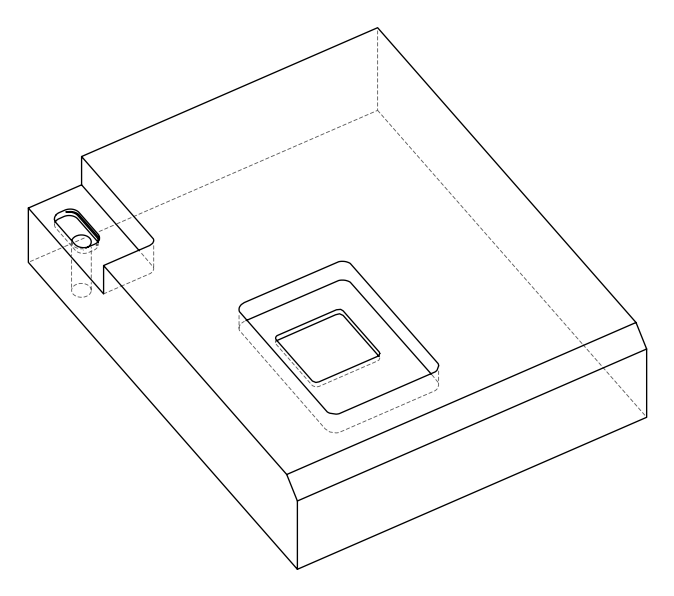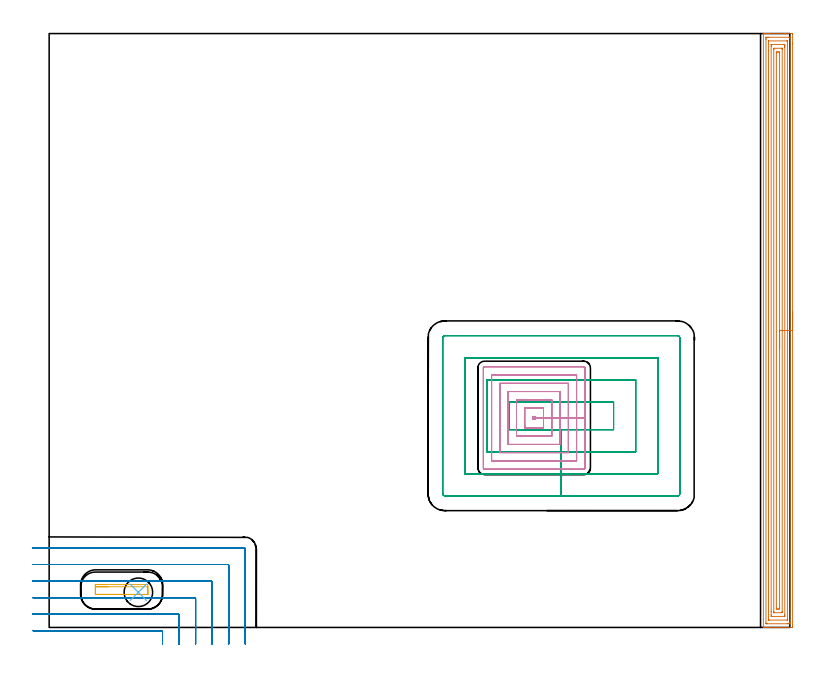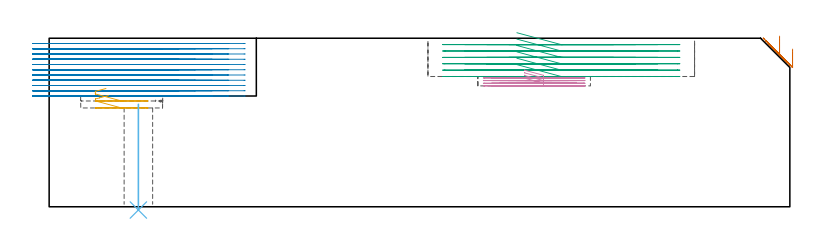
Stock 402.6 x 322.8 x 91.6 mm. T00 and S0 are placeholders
(PLAN: 6 operations, 5 tool changes, 56.3 min)
(1 AREA_MILL | FG_CHAMFER_SURFACE | UGT0205_001 | 15.78 min | 40784 mm3)
(2 MILL_CORNER_NOTCH_RECTANGULAR | CORNER_NOTCH_RECTANGULAR | NXT0201_011 | Follow Part, ap 3, ae 75% | 17.96 min | 173705 mm3)
(3 MILL_RECTANGULAR_POCKET | POCKET_RECTANGULAR_STRAIGHT | UGT0201_010 | Follow Part, ap 4, ae 75% | 14.87 min | 309292 mm3)
(4 MILL_RECTANGULAR_POCKET_1 | POCKET_RECTANGULAR_STRAIGHT_1 | UGT0201_014 | Follow Part, ap 1.5, ae 75% | 6.95 min | 19190 mm3)
(5 MILL_RECTANGULAR_POCKET_2 | POCKET_RECTANGULAR_STRAIGHT_2 | UGT0201_010 | Follow Part, ap 4, ae 75% | 0.49 min | 5599 mm3)
(6 INDEXABLE_INSERT_DRILL_THROUGH_HOLE_FROM_SOLID | STEP1HOLE | NXT0302_002 | 0.24 min | 10104 mm3)
(TOOL UGT0205_001 | Chamfer Mill 20 x 3 x 45 deg. | D20 FL50 Z2)
(TOOL NXT0201_011 | ENDMILL 12mm [2P460-1200-NA 1630] | D12 FL38 Z6)
(TOOL UGT0201_010 | End Mill 16 mm | D16 FL22 Z2)
(TOOL UGT0201_014 | End mill 6 mm | D6 FL24 Z4)
(TOOL NXT0302_002 | Index. Insert Drill 15.5mm [880-D1550L20-05] | D15.5 PA176 FL78 Z2)
(OP 1 AREA_MILL)
G17 G21 G94 G90
T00 M6
G54
G17 G0 G90 X404.1 Y171.4 S1061 M3
G43 Z101.6 H0
Z85.7
G94 G1 Y171.362 Z84.828 F250.
Y171.248 Z83.964
Y171.059 Z83.112
Y170.797 Z82.28
Y170.463 Z81.474
Y170.06 Z80.7
Y169.592 Z79.964
Y169.06 Z79.272
Y168.471 Z78.629
Y167.828 Z78.04
Y167.136 Z77.508
Y166.4 Z77.04
Y165.626 Z76.637
Y164.82 Z76.303
Y163.988 Z76.041
Y163.136 Z75.852
Y162.272 Z75.738
Y161.4 Z75.7
Y1.048
X404.099 Y0.617 Z75.701
X404.095 Y0.16 Z75.703
X404.092 Y0.01 Z75.706
X403.645 Y0. Z76.153
X391.3 Z88.494
X390.754 Z89.043
X390.419 Z89.377
X389.872 Z89.924
X389.537 Z90.258
X388.866 Z90.933
X388.546 Z91.253
X388.205 Y0.006 Z91.586
X388.202 Y0.008 Z91.588
X388.2 Y0.168 Z91.6
Y0.17
Y322.63
X388.202 Y322.792 Z91.588
X388.205 Y322.794 Z91.586
X388.546 Y322.8 Z91.254
X388.866 Z90.933
X389.537 Z90.258
X390.754 Z89.043
X391.3 Z88.494
X399.981 Z79.816
X403.645 Z76.153
X403.92 Y322.797 Z75.877
X404.092 Y322.79 Z75.706
X404.099 Y322.616 Z75.699
X404.1 Y322.183 Z75.7
Y317.159
Y161.4
X402.686 Z77.114
Y3.374
X402.685 Y2.482 Z77.115
X402.683 Y2.403 Z77.117
X402.67 Y2.01 Z77.13
X402.277 Y2.002 Z77.523
X401.881 Y2.001 Z77.919
X401.397 Y2. Z78.403
X390.419 Y2.001 Z89.381
X389.932 Y2.003 Z89.868
X389.716 Y2.01 Z90.084
X389.621 Y2.032 Z90.179
X389.615 Y2.324 Z90.185
Y2.403
X389.614 Y319.426 Z90.186
X389.615 Y320.318 Z90.185
X389.617 Y320.397 Z90.183
X389.63 Y320.79 Z90.17
X390.023 Y320.798 Z89.777
X390.419 Y320.799 Z89.381
X390.903 Y320.8 Z88.897
X401.881 Y320.799 Z77.919
X402.368 Y320.797 Z77.432
X402.584 Y320.79 Z77.216
X402.679 Y320.768 Z77.121
X402.685 Y320.476 Z77.115
Y320.397
X402.686 Y161.4 Z77.114
X401.272 Z78.528
X401.271 Y4.189 Z78.529
X401.27 Y4.052 Z78.53
X401.268 Y4.019 Z78.532
X401.266 Y4.01 Z78.534
X401.248 Y4.006 Z78.552
X401.186 Y4.001 Z78.614
X391.3 Y4. Z88.5
X391.114 Y4.003 Z88.686
X391.061 Y4.006 Z88.739
X391.035 Y4.011 Z88.765
X391.033 Y4.025 Z88.767
X391.03 Y4.098 Z88.77
X391.029 Y4.189 Z88.771
X391.028 Y4.465 Z88.772
X391.029 Y318.61 Z88.771
X391.03 Y318.748 Z88.77
X391.032 Y318.781 Z88.768
X391.035 Y318.79 Z88.765
X391.052 Y318.794 Z88.748
X391.114 Y318.799 Z88.686
X401. Y318.8 Z78.8
X401.186 Y318.797 Z78.614
X401.239 Y318.794 Z78.561
X401.265 Y318.789 Z78.535
X401.267 Y318.775 Z78.533
X401.27 Y318.702 Z78.53
X401.271 Y318.61 Z78.529
Y318.335
X401.272 Y161.4 Z78.528
X399.857 Z79.943
Y6.869
X399.854 Y6.243 Z79.946
X399.85 Y6.032 Z79.95
X399.847 Y6.009 Z79.953
X399.825 Y6.007 Z79.975
X399.772 Y6.003 Z80.028
X399.665 Y6.001 Z80.135
X393.04 Y6. Z86.76
X392.632 Y6.01 Z87.168
X392.45 Y6.024 Z87.35
X392.448 Y6.128 Z87.352
X392.444 Y6.604 Z87.356
X392.443 Y8.656 Z87.357
Y315.931
X392.446 Y316.557 Z87.354
X392.45 Y316.768 Z87.35
X392.453 Y316.791 Z87.347
X392.475 Y316.793 Z87.325
X392.528 Y316.797 Z87.272
X392.635 Y316.799 Z87.165
X399.26 Y316.8 Z80.54
X399.668 Y316.79 Z80.132
X399.85 Y316.776 Z79.95
X399.852 Y316.672 Z79.948
X399.856 Y316.196 Z79.944
X399.857 Y315.931 Z79.943
Y315.301
Y161.4
X398.443 Z81.357
Y8.566
X398.442 Y8.476 Z81.358
X398.438 Y8.296 Z81.362
X398.428 Y8.01 Z81.372
X398.354 Y8.006 Z81.446
X398.119 Y8.001 Z81.681
X393.946 Y8. Z85.854
X393.903 Y8.002 Z85.897
X393.879 Y8.005 Z85.921
X393.871 Y8.008 Z85.929
X393.864 Y8.028 Z85.936
X393.859 Y8.386 Z85.941
X393.857 Y8.566 Z85.943
Y314.234
X393.858 Y314.324 Z85.942
X393.862 Y314.504 Z85.938
X393.872 Y314.79 Z85.928
X393.946 Y314.793 Z85.854
X394.181 Y314.799 Z85.619
X398.354 Y314.8 Z81.446
X398.397 Y314.798 Z81.403
X398.421 Y314.795 Z81.379
X398.429 Y314.792 Z81.371
X398.436 Y314.771 Z81.364
X398.441 Y314.414 Z81.359
X398.443 Y314.234 Z81.357
Y161.4
X397.029 Z82.771
Y10.892
X397.026 Y10.442 Z82.774
X397.02 Y10.007 Z82.78
X396.591 Y10.002 Z83.209
X396.145 Y10. Z83.655
X395.709 Y10.003 Z84.091
X395.28 Y10.01 Z84.52
X395.274 Y10.442 Z84.526
X395.271 Y10.886 Z84.529
Y311.908
X395.274 Y312.358 Z84.526
X395.28 Y312.793 Z84.52
X395.709 Y312.798 Z84.091
X396.155 Y312.8 Z83.645
X396.591 Y312.797 Z83.209
X397.02 Y312.79 Z82.78
X397.026 Y312.358 Z82.774
X397.029 Y311.914 Z82.771
Y161.4
Y160.528 Z82.809
Y159.664 Z82.923
Y158.812 Z83.112
Y157.98 Z83.374
Y157.174 Z83.708
Y156.4 Z84.111
Y155.664 Z84.58
Y154.972 Z85.111
Y154.329 Z85.7
Y153.74 Z86.343
Y153.208 Z87.035
Y152.74 Z87.771
Y152.337 Z88.545
Y152.003 Z89.351
Y151.741 Z90.183
Y151.552 Z91.035
Y151.438 Z91.9
Y151.4 Z92.771
G0 Z101.6
M5
M2
(OP 2 MILL_CORNER_NOTCH_RECTANGULAR)
G17 G21 G94 G90
T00 M6
G54
G17 G0 G90 X61.6 Y-9. S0 M3
G43 Z101.6 H1
Z88.745
G94 G1 Y-6. F250.
Y-2.395 F500.
G3 X61.005 Y-1.8 R0.6
G1 X-5.724
X-8.724 F250.
G0 Z101.6
X70.6 Y-9.
Z88.745
G1 Y-6.
Y6.604 F500.
G3 X70.004 Y7.2 R0.6
G1 X-6.
X-9. F250.
G0 Z101.6
X79.6 Y-9.
Z88.745
G1 Y-6.
Y15.604 F500.
G3 X79.004 Y16.2 R0.6
G1 X-6.
X-9. F250.
G0 Z101.6
X88.6 Y-9.
Z88.745
G1 Y-6.
Y24.604 F500.
G3 X88.004 Y25.2 R0.6
G1 X-6.
X-9. F250.
G0 Z101.6
X97.6 Y-9.
Z88.745
G1 Y-6.
Y33.604 F500.
G3 X97.004 Y34.2 R0.6
G1 X-6.
X-9. F250.
G0 Z101.6
X106.6 Y-9.
Z88.745
G1 Y-6.
Y42.604 F500.
G3 X106.004 Y43.2 R0.6
G1 X-6.
X-9. F250.
G0 Z101.6
X61.6 Y-9.
Z85.891
G1 Y-6.
Y-2.395 F500.
G3 X61.005 Y-1.8 R0.6
G1 X-5.724
X-8.724 F250.
G0 Z101.6
X70.6 Y-9.
Z85.891
G1 Y-6.
Y6.604 F500.
G3 X70.004 Y7.2 R0.6
G1 X-6.
X-9. F250.
G0 Z101.6
X79.6 Y-9.
Z85.891
G1 Y-6.
Y15.604 F500.
G3 X79.004 Y16.2 R0.6
G1 X-6.
X-9. F250.
G0 Z101.6
X88.6 Y-9.
Z85.891
G1 Y-6.
Y24.604 F500.
G3 X88.004 Y25.2 R0.6
G1 X-6.
X-9. F250.
G0 Z101.6
X97.6 Y-9.
Z85.891
G1 Y-6.
Y33.604 F500.
G3 X97.004 Y34.2 R0.6
G1 X-6.
X-9. F250.
G0 Z101.6
X106.6 Y-9.
Z85.891
G1 Y-6.
Y42.604 F500.
G3 X106.004 Y43.2 R0.6
G1 X-6.
X-9. F250.
G0 Z101.6
X61.6 Y-9.
Z83.036
G1 Y-6.
Y-2.395 F500.
G3 X61.005 Y-1.8 R0.6
G1 X-5.724
X-8.724 F250.
G0 Z101.6
X70.6 Y-9.
Z83.036
G1 Y-6.
Y6.604 F500.
G3 X70.004 Y7.2 R0.6
G1 X-6.
X-9. F250.
G0 Z101.6
X79.6 Y-9.
Z83.036
G1 Y-6.
Y15.604 F500.
G3 X79.004 Y16.2 R0.6
G1 X-6.
X-9. F250.
G0 Z101.6
X88.6 Y-9.
Z83.036
G1 Y-6.
Y24.604 F500.
G3 X88.004 Y25.2 R0.6
G1 X-6.
X-9. F250.
G0 Z101.6
X97.6 Y-9.
Z83.036
G1 Y-6.
Y33.604 F500.
G3 X97.004 Y34.2 R0.6
G1 X-6.
X-9. F250.
G0 Z101.6
X106.6 Y-9.
Z83.036
G1 Y-6.
Y42.604 F500.
G3 X106.004 Y43.2 R0.6
G1 X-6.
X-9. F250.
G0 Z101.6
X61.6 Y-9.
Z80.182
G1 Y-6.
Y-2.395 F500.
G3 X61.005 Y-1.8 R0.6
G1 X-5.724
X-8.724 F250.
G0 Z101.6
X70.6 Y-9.
Z80.182
G1 Y-6.
Y6.604 F500.
G3 X70.004 Y7.2 R0.6
G1 X-6.
X-9. F250.
G0 Z101.6
X79.6 Y-9.
Z80.182
G1 Y-6.
Y15.604 F500.
G3 X79.004 Y16.2 R0.6
G1 X-6.
X-9. F250.
G0 Z101.6
X88.6 Y-9.
Z80.182
G1 Y-6.
Y24.604 F500.
G3 X88.004 Y25.2 R0.6
G1 X-6.
X-9. F250.
G0 Z101.6
X97.6 Y-9.
Z80.182
G1 Y-6.
Y33.604 F500.
G3 X97.004 Y34.2 R0.6
G1 X-6.
X-9. F250.
G0 Z101.6
X106.6 Y-9.
Z80.182
G1 Y-6.
Y42.604 F500.
G3 X106.004 Y43.2 R0.6
G1 X-6.
X-9. F250.
G0 Z101.6
X61.6 Y-9.
Z77.327
G1 Y-6.
Y-2.395 F500.
G3 X61.005 Y-1.8 R0.6
G1 X-5.724
X-8.724 F250.
G0 Z101.6
X70.6 Y-9.
Z77.327
G1 Y-6.
Y6.604 F500.
G3 X70.004 Y7.2 R0.6
G1 X-6.
X-9. F250.
G0 Z101.6
X79.6 Y-9.
Z77.327
G1 Y-6.
Y15.604 F500.
G3 X79.004 Y16.2 R0.6
G1 X-6.
X-9. F250.
G0 Z101.6
X88.6 Y-9.
Z77.327
G1 Y-6.
Y24.604 F500.
G3 X88.004 Y25.2 R0.6
G1 X-6.
X-9. F250.
G0 Z101.6
X97.6 Y-9.
Z77.327
G1 Y-6.
Y33.604 F500.
G3 X97.004 Y34.2 R0.6
G1 X-6.
X-9. F250.
G0 Z101.6
X106.6 Y-9.
Z77.327
G1 Y-6.
Y42.604 F500.
G3 X106.004 Y43.2 R0.6
G1 X-6.
X-9. F250.
G0 Z101.6
X61.6 Y-9.
Z74.473
G1 Y-6.
Y-2.395 F500.
G3 X61.005 Y-1.8 R0.6
G1 X-5.724
X-8.724 F250.
G0 Z101.6
X70.6 Y-9.
Z74.473
G1 Y-6.
Y6.604 F500.
G3 X70.004 Y7.2 R0.6
G1 X-6.
X-9. F250.
G0 Z101.6
X79.6 Y-9.
Z74.473
G1 Y-6.
Y15.604 F500.
G3 X79.004 Y16.2 R0.6
G1 X-6.
X-9. F250.
G0 Z101.6
X88.6 Y-9.
Z74.473
G1 Y-6.
Y24.604 F500.
G3 X88.004 Y25.2 R0.6
G1 X-6.
X-9. F250.
G0 Z101.6
X97.6 Y-9.
Z74.473
G1 Y-6.
Y33.604 F500.
G3 X97.004 Y34.2 R0.6
G1 X-6.
X-9. F250.
G0 Z101.6
X106.6 Y-9.
Z74.473
G1 Y-6.
Y42.604 F500.
G3 X106.004 Y43.2 R0.6
G1 X-6.
X-9. F250.
G0 Z101.6
X61.6 Y-9.
Z71.618
G1 Y-6.
Y-2.395 F500.
G3 X61.005 Y-1.8 R0.6
G1 X-5.724
X-8.724 F250.
G0 Z101.6
X70.6 Y-9.
Z71.618
G1 Y-6.
Y6.604 F500.
G3 X70.004 Y7.2 R0.6
G1 X-6.
X-9. F250.
G0 Z101.6
X79.6 Y-9.
Z71.618
G1 Y-6.
Y15.604 F500.
G3 X79.004 Y16.2 R0.6
G1 X-6.
X-9. F250.
G0 Z101.6
X88.6 Y-9.
Z71.618
G1 Y-6.
Y24.604 F500.
G3 X88.004 Y25.2 R0.6
G1 X-6.
X-9. F250.
G0 Z101.6
X97.6 Y-9.
Z71.618
G1 Y-6.
Y33.604 F500.
G3 X97.004 Y34.2 R0.6
G1 X-6.
X-9. F250.
G0 Z101.6
X106.6 Y-9.
Z71.618
G1 Y-6.
Y42.604 F500.
G3 X106.004 Y43.2 R0.6
G1 X-6.
X-9. F250.
G0 Z101.6
X61.6 Y-9.
Z68.764
G1 Y-6.
Y-2.395 F500.
G3 X61.005 Y-1.8 R0.6
G1 X-5.724
X-8.724 F250.
G0 Z101.6
X70.6 Y-9.
Z68.764
G1 Y-6.
Y6.604 F500.
G3 X70.004 Y7.2 R0.6
G1 X-6.
X-9. F250.
G0 Z101.6
X79.6 Y-9.
Z68.764
G1 Y-6.
Y15.604 F500.
G3 X79.004 Y16.2 R0.6
G1 X-6.
X-9. F250.
G0 Z101.6
X88.6 Y-9.
Z68.764
G1 Y-6.
Y24.604 F500.
G3 X88.004 Y25.2 R0.6
G1 X-6.
X-9. F250.
G0 Z101.6
X97.6 Y-9.
Z68.764
G1 Y-6.
Y33.604 F500.
G3 X97.004 Y34.2 R0.6
G1 X-6.
X-9. F250.
G0 Z101.6
X106.6 Y-9.
Z68.764
G1 Y-6.
Y42.604 F500.
G3 X106.004 Y43.2 R0.6
G1 X-6.
X-9. F250.
G0 Z101.6
X61.6 Y-9.
Z65.909
G1 Y-6.
Y-2.395 F500.
G3 X61.005 Y-1.8 R0.6
G1 X-5.724
X-8.724 F250.
G0 Z101.6
X70.6 Y-9.
Z65.909
G1 Y-6.
Y6.604 F500.
G3 X70.004 Y7.2 R0.6
G1 X-6.
X-9. F250.
G0 Z101.6
X79.6 Y-9.
Z65.909
G1 Y-6.
Y15.604 F500.
G3 X79.004 Y16.2 R0.6
G1 X-6.
X-9. F250.
G0 Z101.6
X88.6 Y-9.
Z65.909
G1 Y-6.
Y24.604 F500.
G3 X88.004 Y25.2 R0.6
G1 X-6.
X-9. F250.
G0 Z101.6
X97.6 Y-9.
Z65.909
G1 Y-6.
Y33.604 F500.
G3 X97.004 Y34.2 R0.6
G1 X-6.
X-9. F250.
G0 Z101.6
X106.6 Y-9.
Z65.909
G1 Y-6.
Y42.604 F500.
G3 X106.004 Y43.2 R0.6
G1 X-6.
X-9. F250.
G0 Z101.6
X61.6 Y-9.
Z63.055
G1 Y-6.
Y-2.395 F500.
G3 X61.005 Y-1.8 R0.6
G1 X-5.724
X-8.724 F250.
G0 Z101.6
X70.6 Y-9.
Z63.055
G1 Y-6.
Y6.604 F500.
G3 X70.004 Y7.2 R0.6
G1 X-6.
X-9. F250.
G0 Z101.6
X79.6 Y-9.
Z63.055
G1 Y-6.
Y15.604 F500.
G3 X79.004 Y16.2 R0.6
G1 X-6.
X-9. F250.
G0 Z101.6
X88.6 Y-9.
Z63.055
G1 Y-6.
Y24.604 F500.
G3 X88.004 Y25.2 R0.6
G1 X-6.
X-9. F250.
G0 Z101.6
X97.6 Y-9.
Z63.055
G1 Y-6.
Y33.604 F500.
G3 X97.004 Y34.2 R0.6
G1 X-6.
X-9. F250.
G0 Z101.6
X106.6 Y-9.
Z63.055
G1 Y-6.
Y42.604 F500.
G3 X106.004 Y43.2 R0.6
G1 X-6.
X-9. F250.
G0 Z101.6
X61.6 Y-9.
Z60.2
G1 Y-6.
Y-2.395 F500.
G3 X61.005 Y-1.8 R0.6
G1 X-5.724
X-8.724 F250.
G0 Z101.6
X70.6 Y-9.
Z60.2
G1 Y-6.
Y6.604 F500.
G3 X70.004 Y7.2 R0.6
G1 X-6.
X-9. F250.
G0 Z101.6
X79.6 Y-9.
Z60.2
G1 Y-6.
Y15.604 F500.
G3 X79.004 Y16.2 R0.6
G1 X-6.
X-9. F250.
G0 Z101.6
X88.6 Y-9.
Z60.2
G1 Y-6.
Y24.604 F500.
G3 X88.004 Y25.2 R0.6
G1 X-6.
X-9. F250.
G0 Z101.6
X97.6 Y-9.
Z60.2
G1 Y-6.
Y33.604 F500.
G3 X97.004 Y34.2 R0.6
G1 X-6.
X-9. F250.
G0 Z101.6
X106.6 Y-9.
Z60.2
G1 Y-6.
Y42.604 F500.
G3 X106.004 Y43.2 R0.6
G1 X-6.
X-9. F250.
G0 Z101.6
M5
M2
(OP 3 MILL_RECTANGULAR_POCKET)
G17 G21 G94 G90
T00 M6
G54
G17 G0 G90 X254.216 Y107.5 S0 M3
G43 Z101.6 H0
Z94.6
G94 G1 X278.35 Z88.133 F250.
X306.8 F500.
Y122.6
X249.9
Y107.5
X278.35
Y95.5
X318.8
Y134.6
X237.9
Y95.5
X278.35
Y83.5
X330.8
Y146.6
X225.9
Y83.5
X278.35
Y71.5
X341.6
G3 X342.8 Y72.7 R1.2
G1 Y157.4
G3 X341.6 Y158.6 R1.2
G1 X215.1
G3 X213.9 Y157.4 R1.2
G1 Y72.7
G3 X215.1 Y71.5 R1.2
G1 X278.35
X279.35
G0 X254.216 Y107.5 Z91.133
G1 X278.35 Z84.667 F250.
X306.8 F500.
Y122.6
X249.9
Y107.5
X278.35
Y95.5
X318.8
Y134.6
X237.9
Y95.5
X278.35
Y83.5
X330.8
Y146.6
X225.9
Y83.5
X278.35
Y71.5
X341.6
G3 X342.8 Y72.7 R1.2
G1 Y157.4
G3 X341.6 Y158.6 R1.2
G1 X215.1
G3 X213.9 Y157.4 R1.2
G1 Y72.7
G3 X215.1 Y71.5 R1.2
G1 X278.35
X279.35
G0 X254.216 Y107.5 Z87.667
G1 X278.35 Z81.2 F250.
X306.8 F500.
Y122.6
X249.9
Y107.5
X278.35
Y95.5
X318.8
Y134.6
X237.9
Y95.5
X278.35
Y83.5
X330.8
Y146.6
X225.9
Y83.5
X278.35
Y71.5
X341.6
G3 X342.8 Y72.7 R1.2
G1 Y157.4
G3 X341.6 Y158.6 R1.2
G1 X215.1
G3 X213.9 Y157.4 R1.2
G1 Y72.7
G3 X215.1 Y71.5 R1.2
G1 X278.35
X279.35
G0 X254.216 Y107.5 Z84.2
G1 X278.35 Z77.733 F250.
X306.8 F500.
Y122.6
X249.9
Y107.5
X278.35
Y95.5
X318.8
Y134.6
X237.9
Y95.5
X278.35
Y83.5
X330.8
Y146.6
X225.9
Y83.5
X278.35
Y71.5
X341.6
G3 X342.8 Y72.7 R1.2
G1 Y157.4
G3 X341.6 Y158.6 R1.2
G1 X215.1
G3 X213.9 Y157.4 R1.2
G1 Y72.7
G3 X215.1 Y71.5 R1.2
G1 X278.35
X279.35
G0 X254.216 Y107.5 Z80.733
G1 X278.35 Z74.267 F250.
X306.8 F500.
Y122.6
X249.9
Y107.5
X278.35
Y95.5
X318.8
Y134.6
X237.9
Y95.5
X278.35
Y83.5
X330.8
Y146.6
X225.9
Y83.5
X278.35
Y71.5
X341.6
G3 X342.8 Y72.7 R1.2
G1 Y157.4
G3 X341.6 Y158.6 R1.2
G1 X215.1
G3 X213.9 Y157.4 R1.2
G1 Y72.7
G3 X215.1 Y71.5 R1.2
G1 X278.35
X279.35
G0 X254.216 Y107.5 Z77.267
G1 X278.35 Z70.8 F250.
X306.8 F500.
Y122.6
X249.9
Y107.5
X278.35
Y95.5
X318.8
Y134.6
X237.9
Y95.5
X278.35
Y83.5
X330.8
Y146.6
X225.9
Y83.5
X278.35
Y71.5
X341.6
G3 X342.8 Y72.7 R1.2
G1 Y157.4
G3 X341.6 Y158.6 R1.2
G1 X215.1
G3 X213.9 Y157.4 R1.2
G1 Y72.7
G3 X215.1 Y71.5 R1.2
G1 X278.35
X279.35
G0 Z101.6
M5
M2
(OP 4 MILL_RECTANGULAR_POCKET_1)
G17 G21 G94 G90
T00 M6
G54
G17 G0 G90 X258.5 Y109.516 S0 M3
G43 Z101.6 H0
Z74.456
G94 G1 Y108.5 Z74.183 F250.
X268.7 Z71.45
Y113.85 Z70.017
X264.2
Y114.7 F500.
X263.
Y113.
X264.2
Y113.85
X268.7
Y119.2
X258.5
Y108.5
X268.7
Y113.85
X273.2
Y123.7
X254.
Y104.
X273.2
Y113.85
X277.7
Y128.2
X249.5
Y99.5
X277.7
Y113.85
X282.2
Y132.7
X245.
Y95.
X282.2
Y113.85
X286.7
Y137.2
X240.5
Y90.5
X286.7
Y113.85
X291.2
Y141.1
G3 X290.6 Y141.7 R0.6
G1 X236.6
G3 X236. Y141.1 R0.6
G1 Y86.6
G3 X236.6 Y86. R0.6
G1 X290.6
G3 X291.2 Y86.6 R0.6
G1 Y113.85
Y114.85
G0 X258.5 Y109.516 Z73.017
G1 Y108.5 Z72.744 F250.
X268.7 Z70.011
Y113.85 Z68.578
X264.2
Y114.7 F500.
X263.
Y113.
X264.2
Y113.85
X268.7
Y119.2
X258.5
Y108.5
X268.7
Y113.85
X273.2
Y123.7
X254.
Y104.
X273.2
Y113.85
X277.7
Y128.2
X249.5
Y99.5
X277.7
Y113.85
X282.2
Y132.7
X245.
Y95.
X282.2
Y113.85
X286.7
Y137.2
X240.5
Y90.5
X286.7
Y113.85
X291.2
Y141.1
G3 X290.6 Y141.7 R0.6
G1 X236.6
G3 X236. Y141.1 R0.6
G1 Y86.6
G3 X236.6 Y86. R0.6
G1 X290.6
G3 X291.2 Y86.6 R0.6
G1 Y113.85
Y114.85
G0 X258.5 Y109.516 Z71.578
G1 Y108.5 Z71.305 F250.
X268.7 Z68.572
Y113.85 Z67.139
X264.2
Y114.7 F500.
X263.
Y113.
X264.2
Y113.85
X268.7
Y119.2
X258.5
Y108.5
X268.7
Y113.85
X273.2
Y123.7
X254.
Y104.
X273.2
Y113.85
X277.7
Y128.2
X249.5
Y99.5
X277.7
Y113.85
X282.2
Y132.7
X245.
Y95.
X282.2
Y113.85
X286.7
Y137.2
X240.5
Y90.5
X286.7
Y113.85
X291.2
Y141.1
G3 X290.6 Y141.7 R0.6
G1 X236.6
G3 X236. Y141.1 R0.6
G1 Y86.6
G3 X236.6 Y86. R0.6
G1 X290.6
G3 X291.2 Y86.6 R0.6
G1 Y113.85
Y114.85
G0 X258.5 Y109.516 Z70.139
G1 Y108.5 Z69.867 F250.
X268.7 Z67.134
Y113.85 Z65.7
X264.2
Y114.7 F500.
X263.
Y113.
X264.2
Y113.85
X268.7
Y119.2
X258.5
Y108.5
X268.7
Y113.85
X273.2
Y123.7
X254.
Y104.
X273.2
Y113.85
X277.7
Y128.2
X249.5
Y99.5
X277.7
Y113.85
X282.2
Y132.7
X245.
Y95.
X282.2
Y113.85
X286.7
Y137.2
X240.5
Y90.5
X286.7
Y113.85
X291.2
Y141.1
G3 X290.6 Y141.7 R0.6
G1 X236.6
G3 X236. Y141.1 R0.6
G1 Y86.6
G3 X236.6 Y86. R0.6
G1 X290.6
G3 X291.2 Y86.6 R0.6
G1 Y113.85
Y114.85
G0 Z101.6
M5
M2
(OP 5 MILL_RECTANGULAR_POCKET_2)
G17 G21 G94 G90
T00 M6
G54
G17 G0 G90 X30.904 Y23.3 S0 M3
G43 Z101.6 H0
Z64.28
G94 G1 X25.3 Z62.778 F250.
X25.255 Z62.766
X25.155 Y23.245 Z62.736
X25.1 Y23.145 Z62.705
Y18.055 Z61.341
X25.155 Y17.955 Z61.311
X25.255 Y17.9 Z61.28
X25.3 Z61.268
X39.4 Z57.49
X53.5 F500.
G3 X53.7 Y18.1 R0.2
G1 Y23.1
G3 X53.5 Y23.3 R0.2
G1 X25.3
G3 X25.1 Y23.1 R0.2
G1 Y18.1
G3 X25.3 Y17.9 R0.2
G1 X39.4
X40.4
G0 X32.246 Y22.098 Z60.49
G1 X27.337 Z59.175 F250.
X25.179 Y22.101 Z58.596
X25.177 Y21.7 Z58.489
X25.179 Y18.313 Z57.581
X25.197 Y18.036 Z57.507
X25.254 Y18. Z57.489
X25.624 Y17.976 Z57.389
X39.393 Z53.7
X53.173 F500.
X53.599 Y18.007
X53.618 Y18.171
X53.625 Y19.5
X53.62 Y22.1
X25.179 Y22.101
X25.177 Y21.7
X25.179 Y18.313
X25.197 Y18.036
X25.254 Y18.
X25.624 Y17.976
X39.393
X40.393
G0 Z101.6
M5
M2
(OP 6 INDEXABLE_INSERT_DRILL_THROUGH_HOLE_FROM_SOLID)
G17 G21 G94 G90
T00 M6
G54
G17 G0 G90 X48.5 Y19.1 S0 M3
G43 Z101.6 H1
G94 G81 G98 Z-1.771 F250. R55.7
G80
M5
M2
